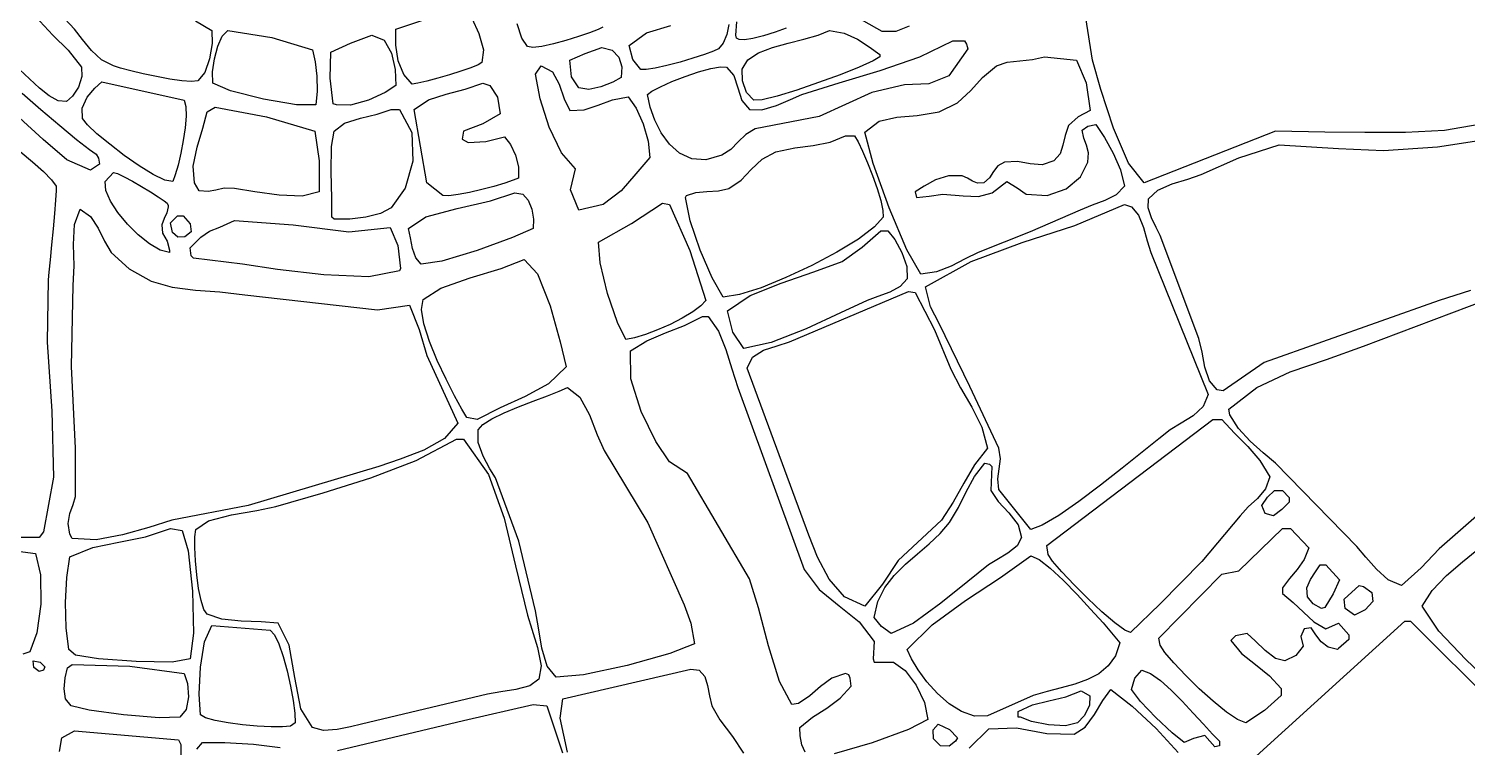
# Model space of a CAD drawing. Extents: x 0 to 12.1, y 0 to 10.7.
# Drawn here: x 4.41 to 7.763, y 2.142 to 3.817 of the extents above; entities that cross this region are included whole.
import ezdxf

# ---------------------------------------------------------------- set-up
doc = ezdxf.new("R2010")
doc.units = 0
doc.layers.get('0').update_dxf_attribs({"linetype": 'CONTINUOUS'})

msp = doc.modelspace()

# ---------------------------------------------------------------- linework, layer by layer
at = {"color": 0}
for p, q in [((6.39931, 3.81006), (6.16461, 3.94342)), ((4.51665, 3.81526), (4.42708, 3.91222)), ((4.38553, 3.88971), (4.46599, 3.80171)), ((5.26594, 3.81526), (5.40728, 3.86317)), ((4.79893, 3.8349), (4.83681, 3.8125)), ((5.44265, 3.84125), (5.45925, 3.80583)), ((5.55951, 3.79476), (5.54844, 3.82818)), ((5.85047, 3.80675), (5.90647, 3.82417)), ((6.04215, 3.8265), (6.03776, 3.80333)), ((6.058, 3.80171), (6.06076, 3.83242)), ((6.88992, 3.74338), (6.87397, 3.84201)), ((4.46599, 3.80171), (4.5019, 3.76682)), ((4.53526, 3.79135), (4.51665, 3.81526)), ((4.55615, 3.76628), (4.53526, 3.79135)), ((4.83681, 3.8125), (4.83751, 3.78261)), ((4.85081, 3.77636), (4.86079, 3.79932)), ((4.86079, 3.79932), (4.87397, 3.8125)), ((4.87397, 3.8125), (4.97635, 3.79596)), ((4.97635, 3.79596), (5.07118, 3.76736)), ((5.16004, 3.78304), (5.21007, 3.80171)), ((5.21007, 3.80171), (5.23844, 3.78971)), ((5.23844, 3.78971), (5.25564, 3.75971)), ((5.26563, 3.77826), (5.26594, 3.81526)), ((5.45925, 3.80583), (5.46994, 3.76768)), ((5.5726, 3.77533), (5.55951, 3.79476)), ((5.66222, 3.78928), (5.63297, 3.78125)), ((5.69125, 3.79839), (5.66222, 3.78928)), ((5.71718, 3.8074), (5.69125, 3.79839)), ((5.73725, 3.81515), (5.71718, 3.8074)), ((5.74858, 3.82047), (5.73725, 3.81515)), ((5.81006, 3.77778), (5.85047, 3.80675)), ((6.03776, 3.80333), (6.02875, 3.78276)), ((6.06028, 3.79465), (6.058, 3.80171)), ((6.06597, 3.79129), (6.06028, 3.79465)), ((6.0784, 3.79064), (6.06597, 3.79129)), ((6.09825, 3.79394), (6.0784, 3.79064)), ((6.12289, 3.80024), (6.09825, 3.79394)), ((6.14968, 3.80854), (6.12289, 3.80024)), ((6.176, 3.81787), (6.14968, 3.80854)), ((6.18056, 3.78321), (6.21718, 3.79232)), ((6.21718, 3.79232), (6.25049, 3.80165)), ((6.25049, 3.80165), (6.27675, 3.8125)), ((6.27675, 3.8125), (6.31104, 3.80647)), ((6.31104, 3.80647), (6.34164, 3.79226)), ((6.34164, 3.79226), (6.36914, 3.77425)), ((6.43115, 3.81), (6.39931, 3.81006)), ((6.46272, 3.8226), (6.43115, 3.81)), ((4.5019, 3.76682), (4.53267, 3.72706)), ((4.57997, 3.74436), (4.55615, 3.76628)), ((4.83751, 3.78261), (4.83171, 3.74669)), ((4.84299, 3.74675), (4.85081, 3.77636)), ((5.07118, 3.76736), (5.07758, 3.73958)), ((5.11279, 3.70139), (5.11388, 3.76178)), ((5.11388, 3.76178), (5.16004, 3.78304)), ((5.25564, 3.75971), (5.264, 3.72151)), ((5.27154, 3.74164), (5.26563, 3.77826)), ((5.46994, 3.76768), (5.46599, 3.73785)), ((5.58535, 3.77311), (5.5726, 3.77533)), ((5.60644, 3.7755), (5.58535, 3.77311)), ((5.63297, 3.78125), (5.60644, 3.7755)), ((5.67117, 3.74338), (5.70708, 3.75868)), ((5.70708, 3.75868), (5.74582, 3.77257)), ((5.74582, 3.77257), (5.77007, 3.76671)), ((5.77007, 3.76671), (5.78564, 3.75054)), ((5.81831, 3.74496), (5.81006, 3.77778)), ((5.98551, 3.75657), (5.95844, 3.74772)), ((6.0064, 3.76426), (5.98551, 3.75657)), ((6.01807, 3.76981), (6.0064, 3.76426)), ((6.02875, 3.78276), (6.01807, 3.76981)), ((6.08664, 3.74408), (6.1116, 3.76036)), ((6.1116, 3.76036), (6.1441, 3.773)), ((6.1441, 3.773), (6.18056, 3.78321)), ((6.36914, 3.77425), (6.3941, 3.75657)), ((6.3941, 3.75657), (6.3941, 3.75136)), ((6.48742, 3.75114), (6.56456, 3.78851)), ((6.59928, 3.76981), (6.55458, 3.70671)), ((6.56456, 3.78851), (6.59131, 3.78851)), ((6.59131, 3.78851), (6.59631, 3.78087)), ((6.59631, 3.78087), (6.59928, 3.76981)), ((4.53267, 3.72706), (4.53418, 3.70508)), ((4.60732, 3.72987), (4.57997, 3.74436)), ((4.62392, 3.72504), (4.60732, 3.72987)), ((4.648, 3.71875), (4.62392, 3.72504)), ((4.83171, 3.74669), (4.82042, 3.71442)), ((4.83865, 3.71614), (4.84299, 3.74675)), ((5.07758, 3.73958), (5.08176, 3.70617)), ((5.28407, 3.70985), (5.27154, 3.74164)), ((5.44075, 3.72547), (5.41749, 3.7175)), ((5.45779, 3.73247), (5.44075, 3.72547)), ((5.46599, 3.73785), (5.45779, 3.73247)), ((5.59131, 3.7111), (5.60449, 3.72987)), ((5.60449, 3.72987), (5.63129, 3.71658)), ((5.6754, 3.70486), (5.67117, 3.74338)), ((5.78564, 3.75054), (5.79264, 3.72808)), ((5.79264, 3.72808), (5.79135, 3.70313)), ((5.83681, 3.72185), (5.81831, 3.74496)), ((5.8705, 3.72461), (5.84912, 3.72131)), ((5.89789, 3.73074), (5.8705, 3.72461)), ((5.92822, 3.73882), (5.89789, 3.73074)), ((5.95844, 3.74772), (5.92822, 3.73882)), ((5.97136, 3.71604), (6.00006, 3.72407)), ((6.00006, 3.72407), (6.02289, 3.72819)), ((6.02289, 3.72819), (6.03678, 3.72706)), ((6.03678, 3.72706), (6.05344, 3.70763)), ((6.07286, 3.72276), (6.08664, 3.74408)), ((6.07394, 3.69515), (6.07286, 3.72276)), ((6.34581, 3.72711), (6.30154, 3.70947)), ((6.37853, 3.74175), (6.34581, 3.72711)), ((6.3941, 3.75136), (6.37853, 3.74175)), ((6.39518, 3.71929), (6.48742, 3.75114)), ((6.63325, 3.70301), (6.66596, 3.72987)), ((6.66596, 3.72987), (6.69092, 3.73876)), ((6.69092, 3.73876), (6.72006, 3.74224)), ((6.72006, 3.74224), (6.75017, 3.7449)), ((6.75017, 3.7449), (6.7781, 3.75136)), ((6.7781, 3.75136), (6.85275, 3.74338)), ((6.85275, 3.74338), (6.87543, 3.69032)), ((6.90935, 3.67481), (6.88992, 3.74338)), ((4.41189, 3.70008), (4.38872, 3.72179)), ((4.43517, 3.6785), (4.41189, 3.70008)), ((4.53418, 3.70508), (4.52567, 3.68078)), ((4.56392, 3.67854), (4.58057, 3.69271)), ((4.58057, 3.69271), (4.77257, 3.65001)), ((4.67692, 3.71181), (4.648, 3.71875)), ((4.70811, 3.70503), (4.67692, 3.71181)), ((4.73899, 3.69917), (4.70811, 3.70503)), ((4.76708, 3.69504), (4.73899, 3.69917)), ((4.78976, 3.69347), (4.76708, 3.69504)), ((4.80453, 3.69515), (4.78976, 3.69347)), ((4.82042, 3.71442), (4.80453, 3.69515)), ((4.83925, 3.68994), (4.83865, 3.71614)), ((4.88053, 3.67204), (4.83925, 3.68994)), ((5.08176, 3.70617), (5.08257, 3.67128)), ((5.11947, 3.64199), (5.11279, 3.70139)), ((5.264, 3.72151), (5.26594, 3.68474)), ((5.3035, 3.68712), (5.28407, 3.70985)), ((5.31694, 3.68967), (5.3035, 3.68712)), ((5.33778, 3.69467), (5.31694, 3.68967)), ((5.36333, 3.70144), (5.33778, 3.69467)), ((5.39079, 3.70925), (5.36333, 3.70144)), ((5.41749, 3.7175), (5.39079, 3.70925)), ((5.42708, 3.67567), (5.46875, 3.68994)), ((5.46875, 3.68994), (5.48469, 3.68474)), ((5.60211, 3.653), (5.59131, 3.7111)), ((5.63129, 3.71658), (5.64686, 3.68739)), ((5.69271, 3.67914), (5.6754, 3.70486)), ((5.77149, 3.69239), (5.74387, 3.68121)), ((5.79135, 3.70313), (5.77149, 3.69239)), ((5.84912, 3.72131), (5.83681, 3.72185)), ((5.88238, 3.68158), (5.90935, 3.69347)), ((5.90935, 3.69347), (5.94006, 3.7054)), ((5.94006, 3.7054), (5.97136, 3.71604)), ((6.05344, 3.70763), (6.06267, 3.67865)), ((6.08285, 3.66824), (6.07394, 3.69515)), ((6.25119, 3.69103), (6.20042, 3.67372)), ((6.21251, 3.66319), (6.29958, 3.69069)), ((6.30154, 3.70947), (6.25119, 3.69103)), ((6.29958, 3.69069), (6.39518, 3.71929)), ((6.55458, 3.70671), (6.50851, 3.68853)), ((6.60601, 3.67247), (6.63325, 3.70301)), ((6.87543, 3.69032), (6.88471, 3.62603)), ((4.39486, 3.66629), (4.43836, 3.62842)), ((4.45779, 3.66026), (4.43517, 3.6785)), ((4.47894, 3.64876), (4.45779, 3.66026)), ((4.51199, 3.65967), (4.49794, 3.64719)), ((4.52567, 3.68078), (4.51199, 3.65967)), ((4.53467, 3.63194), (4.54639, 3.65701)), ((4.54639, 3.65701), (4.56392, 3.67854)), ((4.95692, 3.65246), (4.88053, 3.67204)), ((5.08257, 3.67128), (5.07915, 3.63921)), ((5.24126, 3.66808), (5.20204, 3.65044)), ((5.26594, 3.68474), (5.24126, 3.66808)), ((5.34218, 3.65067), (5.38325, 3.6645)), ((5.38325, 3.6645), (5.42708, 3.67567)), ((5.48469, 3.68474), (5.5025, 3.6569)), ((5.5025, 3.6569), (5.50868, 3.61806)), ((5.64686, 3.68739), (5.65788, 3.65354)), ((5.71533, 3.67497), (5.69271, 3.67914)), ((5.74387, 3.68121), (5.71533, 3.67497)), ((5.77121, 3.65099), (5.80729, 3.65799)), ((5.80729, 3.65799), (5.82601, 3.63194)), ((5.85275, 3.66319), (5.86247, 3.67106)), ((5.85889, 3.63411), (5.85275, 3.66319)), ((5.86247, 3.67106), (5.88238, 3.68158)), ((6.06267, 3.67865), (6.07221, 3.64931)), ((6.10069, 3.65001), (6.08285, 3.66824)), ((6.15468, 3.65978), (6.11957, 3.65115)), ((6.20042, 3.67372), (6.15468, 3.65978)), ((6.18571, 3.65175), (6.21251, 3.66319)), ((6.37532, 3.6684), (6.25276, 3.61247)), ((6.45188, 3.68565), (6.37532, 3.6684)), ((6.50851, 3.68853), (6.45188, 3.68565)), ((6.57542, 3.64404), (6.60601, 3.67247)), ((6.93869, 3.58507), (6.90935, 3.67481)), ((4.43836, 3.62842), (4.48232, 3.5911)), ((4.49794, 3.64719), (4.47894, 3.64876)), ((4.53543, 3.60726), (4.53467, 3.63194)), ((4.77257, 3.65001), (4.77647, 3.63536)), ((4.77647, 3.63536), (4.77696, 3.61317)), ((4.81608, 3.58529), (4.82607, 3.62326)), ((4.82607, 3.62326), (4.84478, 3.634)), ((4.84478, 3.634), (4.96414, 3.611)), ((5.0344, 3.63894), (4.95692, 3.65246)), ((5.07915, 3.63921), (5.0344, 3.63894)), ((5.12744, 3.63921), (5.11947, 3.64199)), ((5.16015, 3.63857), (5.12744, 3.63921)), ((5.20204, 3.65044), (5.16015, 3.63857)), ((5.22265, 3.61724), (5.25521, 3.62847)), ((5.25521, 3.62847), (5.27399, 3.62847)), ((5.27399, 3.62847), (5.30294, 3.57454)), ((5.30871, 3.62847), (5.34218, 3.65067)), ((5.33783, 3.45796), (5.30871, 3.62847)), ((5.62343, 3.58692), (5.60211, 3.653)), ((5.65788, 3.65354), (5.67117, 3.62603)), ((5.67117, 3.62603), (5.70508, 3.62788)), ((5.70508, 3.62788), (5.73779, 3.63857)), ((5.73779, 3.63857), (5.77121, 3.65099)), ((5.82601, 3.63194), (5.84239, 3.59543)), ((5.86942, 3.60351), (5.85889, 3.63411)), ((6.07221, 3.64931), (6.08996, 3.62847)), ((6.08996, 3.62847), (6.11925, 3.62739)), ((6.11957, 3.65115), (6.10069, 3.65001)), ((6.11925, 3.62739), (6.15289, 3.63747)), ((6.15289, 3.63747), (6.18571, 3.65175)), ((6.48107, 3.61421), (6.53267, 3.62326)), ((6.53267, 3.62326), (6.57542, 3.64404)), ((6.88471, 3.62603), (6.85678, 3.61128)), ((4.44342, 3.55817), (4.38829, 3.60906)), ((4.48232, 3.5911), (4.52175, 3.55849)), ((4.54682, 3.59293), (4.53543, 3.60726)), ((4.56907, 3.5721), (4.54682, 3.59293)), ((4.77696, 3.61317), (4.77468, 3.58599)), ((4.96414, 3.611), (5.07671, 3.57775)), ((5.12185, 3.57775), (5.14621, 3.59694)), ((5.14621, 3.59694), (5.18306, 3.6084)), ((5.18306, 3.6084), (5.22265, 3.61724)), ((5.46886, 3.59489), (5.42329, 3.57775)), ((5.50868, 3.61806), (5.46886, 3.59489)), ((5.84239, 3.59543), (5.85385, 3.5549)), ((5.88428, 3.57378), (5.86942, 3.60351)), ((6.25276, 3.61247), (6.10346, 3.58333)), ((6.35938, 3.57536), (6.39264, 3.60107)), ((6.39264, 3.60107), (6.43381, 3.6104)), ((6.43381, 3.6104), (6.48107, 3.61421)), ((6.83404, 3.59131), (6.82574, 3.56771)), ((6.85678, 3.61128), (6.83404, 3.59131)), ((6.866, 3.58057), (6.87869, 3.58985)), ((6.87869, 3.58985), (6.89789, 3.59375)), ((6.89789, 3.59375), (6.91803, 3.56358)), ((7.79135, 3.59375), (7.71018, 3.57964)), ((4.49914, 3.51107), (4.44342, 3.55817)), ((4.52175, 3.55849), (4.55176, 3.53494)), ((4.59874, 3.54747), (4.56907, 3.5721)), ((4.77035, 3.55626), (4.7646, 3.52636)), ((4.77468, 3.58599), (4.77035, 3.55626)), ((4.8024, 3.54096), (4.81608, 3.58529)), ((5.07671, 3.57775), (5.08686, 3.50868)), ((5.11556, 3.54221), (5.12185, 3.57775)), ((5.30294, 3.57454), (5.30533, 3.50825)), ((5.42329, 3.57775), (5.42046, 3.55935)), ((5.42046, 3.55935), (5.43403, 3.55138)), ((5.47542, 3.5536), (5.51942, 3.56456)), ((5.51942, 3.56456), (5.53321, 3.5466)), ((5.65201, 3.52761), (5.62343, 3.58692)), ((5.85385, 3.5549), (5.85796, 3.51665)), ((5.90354, 3.54736), (5.88428, 3.57378)), ((6.08138, 3.57036), (6.06375, 3.55306)), ((6.10346, 3.58333), (6.08138, 3.57036)), ((6.27806, 3.55225), (6.31392, 3.56733)), ((6.31392, 3.56733), (6.33539, 3.56733)), ((6.33539, 3.56733), (6.34347, 3.55317)), ((6.37879, 3.50261), (6.35938, 3.57536)), ((6.82574, 3.56771), (6.82101, 3.54519)), ((6.86996, 3.56168), (6.866, 3.58057)), ((6.87608, 3.54497), (6.86996, 3.56168)), ((6.91803, 3.56358), (6.93836, 3.52692)), ((6.97368, 3.50315), (6.93869, 3.58507)), ((7.31668, 3.57775), (7.0101, 3.45796)), ((7.43126, 3.57536), (7.31668, 3.57775)), ((7.52485, 3.57519), (7.43126, 3.57536)), ((7.61957, 3.57497), (7.52485, 3.57519)), ((7.71018, 3.57964), (7.61957, 3.57497)), ((7.69379, 3.54129), (7.81044, 3.55946)), ((4.3904, 3.53049), (4.41911, 3.50657)), ((4.55176, 3.53494), (4.56739, 3.52462)), ((4.56739, 3.52462), (4.57303, 3.51514)), ((4.63271, 3.52165), (4.59874, 3.54747)), ((4.66758, 3.49739), (4.63271, 3.52165)), ((4.7646, 3.52636), (4.75808, 3.49881)), ((4.79318, 3.49647), (4.8024, 3.54096)), ((5.11501, 3.48329), (5.11556, 3.54221)), ((5.43403, 3.55138), (5.47542, 3.5536)), ((5.53321, 3.5466), (5.54471, 3.52192)), ((5.54471, 3.52192), (5.55154, 3.49457)), ((5.68474, 3.4899), (5.65201, 3.52761)), ((5.92731, 3.52653), (5.90354, 3.54736)), ((5.95562, 3.51378), (5.92731, 3.52653)), ((6.02604, 3.52186), (5.9885, 3.51144)), ((6.04656, 3.53558), (6.02604, 3.52186)), ((6.06375, 3.55306), (6.04656, 3.53558)), ((6.11942, 3.51307), (6.15136, 3.52983)), ((6.15136, 3.52983), (6.19569, 3.53901)), ((6.19569, 3.53901), (6.23828, 3.5446)), ((6.23828, 3.5446), (6.27806, 3.55225)), ((6.34347, 3.55317), (6.35389, 3.53125)), ((6.35389, 3.53125), (6.36556, 3.50412)), ((6.81413, 3.52513), (6.79932, 3.50868)), ((6.82101, 3.54519), (6.81413, 3.52513)), ((6.88043, 3.52746), (6.87608, 3.54497)), ((6.87918, 3.50592), (6.88043, 3.52746)), ((6.93836, 3.52692), (6.95514, 3.48774)), ((7.23096, 3.51563), (7.32465, 3.54585)), ((7.32465, 3.54585), (7.46322, 3.53782)), ((7.46322, 3.53782), (7.56853, 3.53276)), ((7.56853, 3.53276), (7.69379, 3.54129)), ((4.41911, 3.50657), (4.44428, 3.48372)), ((4.55382, 3.48714), (4.49914, 3.51107)), ((4.57536, 3.50071), (4.55382, 3.48714)), ((4.57303, 3.51514), (4.57536, 3.50071)), ((4.70031, 3.47732), (4.66758, 3.49739)), ((4.75808, 3.49881), (4.75163, 3.47601)), ((4.79656, 3.45796), (4.79318, 3.49647)), ((5.08686, 3.50868), (5.08713, 3.43647)), ((5.30533, 3.50825), (5.28728, 3.44482)), ((5.55154, 3.49457), (5.55138, 3.46838)), ((5.67264, 3.44097), (5.68474, 3.4899)), ((5.85796, 3.51665), (5.82542, 3.47863)), ((5.9885, 3.51144), (5.95562, 3.51378)), ((6.07053, 3.46343), (6.0944, 3.48861)), ((6.0944, 3.48861), (6.11942, 3.51307)), ((6.36556, 3.50412), (6.37728, 3.47428)), ((6.41558, 3.39919), (6.37879, 3.50261)), ((6.66928, 3.49729), (6.6589, 3.48383)), ((6.68474, 3.50592), (6.66928, 3.49729)), ((6.71528, 3.50743), (6.68474, 3.50592)), ((6.74436, 3.50222), (6.71528, 3.50743)), ((6.77229, 3.49957), (6.74436, 3.50222)), ((6.79932, 3.50868), (6.77229, 3.49957)), ((6.8616, 3.47179), (6.87918, 3.50592)), ((6.95514, 3.48774), (6.96457, 3.44997)), ((7.0101, 3.45796), (6.97368, 3.50315)), ((7.14339, 3.47672), (7.23096, 3.51563)), ((4.44428, 3.48372), (4.46343, 3.46419)), ((4.46343, 3.46419), (4.47396, 3.44997)), ((4.58854, 3.46039), (4.60732, 3.48193)), ((4.59011, 3.43989), (4.58854, 3.46039)), ((4.60732, 3.48193), (4.61664, 3.47894)), ((4.61664, 3.47894), (4.63211, 3.47157)), ((4.63211, 3.47157), (4.65153, 3.46121)), ((4.65153, 3.46121), (4.67275, 3.44911)), ((4.72743, 3.46408), (4.70031, 3.47732)), ((4.74582, 3.46039), (4.72743, 3.46408)), ((4.75163, 3.47601), (4.74582, 3.46039)), ((4.80729, 3.43924), (4.79656, 3.45796)), ((5.1166, 3.42165), (5.11501, 3.48329)), ((5.37532, 3.42844), (5.33783, 3.45796)), ((5.51964, 3.45676), (5.49436, 3.44922)), ((5.53944, 3.46343), (5.51964, 3.45676)), ((5.55138, 3.46838), (5.53944, 3.46343)), ((5.82542, 3.47863), (5.79113, 3.43864)), ((6.04199, 3.44444), (6.07053, 3.46343)), ((6.37728, 3.47428), (6.38792, 3.44417)), ((6.52387, 3.46436), (6.49724, 3.45014)), ((6.55431, 3.47396), (6.52387, 3.46436)), ((6.5861, 3.47396), (6.55431, 3.47396)), ((6.59879, 3.46875), (6.5861, 3.47396)), ((6.60986, 3.46169), (6.59879, 3.46875)), ((6.62169, 3.45676), (6.60986, 3.46169)), ((6.63683, 3.45796), (6.62169, 3.45676)), ((6.64947, 3.4694), (6.63683, 3.45796)), ((6.6589, 3.48383), (6.64947, 3.4694)), ((6.65554, 3.43397), (6.68994, 3.46039)), ((6.68994, 3.46039), (6.71386, 3.44618)), ((6.82813, 3.44385), (6.8616, 3.47179)), ((7.04249, 3.4406), (7.07547, 3.45503)), ((7.07547, 3.45503), (7.11171, 3.46625)), ((7.11171, 3.46625), (7.14339, 3.47672)), ((4.47396, 3.44006), (4.47254, 3.41753)), ((4.47396, 3.44997), (4.47396, 3.44006)), ((4.60058, 3.4151), (4.59011, 3.43989)), ((4.67275, 3.44911), (4.69358, 3.43664)), ((4.69358, 3.43664), (4.71197, 3.42512)), ((4.71197, 3.42512), (4.72569, 3.41581)), ((4.82801, 3.43739), (4.80729, 3.43924)), ((4.84614, 3.44081), (4.82801, 3.43739)), ((4.86544, 3.44482), (4.84614, 3.44081)), ((4.88992, 3.44444), (4.86544, 3.44482)), ((4.93718, 3.43658), (4.88992, 3.44444)), ((4.99349, 3.4285), (4.93718, 3.43658)), ((5.04731, 3.42638), (4.99349, 3.4285)), ((5.08713, 3.43647), (5.04731, 3.42638)), ((5.11664, 3.37776), (5.1166, 3.42165)), ((5.28728, 3.44482), (5.25521, 3.39931)), ((5.38971, 3.42757), (5.37532, 3.42844)), ((5.41129, 3.43001), (5.38971, 3.42757)), ((5.43767, 3.435), (5.41129, 3.43001)), ((5.46619, 3.44168), (5.43767, 3.435)), ((5.49436, 3.44922), (5.46619, 3.44168)), ((5.48671, 3.41536), (5.5434, 3.43403)), ((5.5434, 3.43403), (5.56218, 3.43126)), ((5.56218, 3.43126), (5.57417, 3.41753)), ((5.69271, 3.39372), (5.67264, 3.44097)), ((5.79113, 3.43864), (5.74897, 3.40696)), ((5.94065, 3.42324), (5.94342, 3.42844)), ((5.95193, 3.36865), (5.94065, 3.42324)), ((5.94342, 3.42844), (5.96485, 3.43485)), ((5.96485, 3.43485), (5.991, 3.43701)), ((5.991, 3.43701), (6.01801, 3.43892)), ((6.01801, 3.43892), (6.04199, 3.44444)), ((6.38792, 3.44417), (6.39632, 3.41644)), ((6.49724, 3.45014), (6.47672, 3.43647)), ((6.47672, 3.43647), (6.47917, 3.42324)), ((6.47917, 3.42324), (6.50874, 3.42643)), ((6.50874, 3.42643), (6.54064, 3.43126)), ((6.54064, 3.43126), (6.58871, 3.42714)), ((6.58871, 3.42714), (6.6244, 3.42546)), ((6.6244, 3.42546), (6.65554, 3.43397)), ((6.71386, 3.44618), (6.7354, 3.43126)), ((6.7354, 3.43126), (6.78418, 3.42828)), ((6.78418, 3.42828), (6.82813, 3.44385)), ((6.94515, 3.4299), (6.91835, 3.41618)), ((6.96457, 3.44997), (6.94515, 3.4299)), ((7.01969, 3.39936), (7.02051, 3.42046)), ((7.02051, 3.42046), (7.04249, 3.4406)), ((4.47254, 3.41753), (4.47006, 3.38633)), ((4.51693, 3.36035), (4.52983, 3.39654)), ((4.52983, 3.39654), (4.55393, 3.37944)), ((4.618, 3.38813), (4.60058, 3.4151)), ((4.64031, 3.36111), (4.618, 3.38813)), ((4.73215, 3.38775), (4.72564, 3.37451)), ((4.72569, 3.41581), (4.73264, 3.41004)), ((4.7354, 3.40175), (4.73215, 3.38775)), ((4.73264, 3.41004), (4.7354, 3.40451)), ((4.7354, 3.40451), (4.7354, 3.40175)), ((5.25521, 3.39931), (5.22993, 3.38574)), ((5.33589, 3.37815), (5.40858, 3.39811)), ((5.40858, 3.39811), (5.48671, 3.41536)), ((5.57417, 3.41753), (5.58279, 3.39654)), ((5.58279, 3.39654), (5.58708, 3.37294)), ((5.74897, 3.40696), (5.69271, 3.39372)), ((5.81526, 3.36296), (5.88715, 3.41004)), ((5.88715, 3.41004), (5.90349, 3.40728)), ((5.90349, 3.40728), (5.95144, 3.29953)), ((6.39632, 3.41644), (6.40142, 3.39344)), ((6.40142, 3.39344), (6.40207, 3.37776)), ((6.45687, 3.30117), (6.41558, 3.39919)), ((6.86079, 3.39372), (6.74442, 3.34315)), ((6.84874, 3.35835), (6.96457, 3.40728)), ((6.88872, 3.40533), (6.86079, 3.39372)), ((6.91835, 3.41618), (6.88872, 3.40533)), ((6.96457, 3.40728), (6.98058, 3.40175)), ((6.98058, 3.40175), (6.99707, 3.38189)), ((7.02735, 3.37614), (7.01969, 3.39936)), ((4.47006, 3.38633), (4.46685, 3.35015)), ((4.51471, 3.31413), (4.51693, 3.36035)), ((4.55393, 3.37944), (4.57167, 3.35206)), ((4.66547, 3.33615), (4.64031, 3.36111)), ((4.72564, 3.37451), (4.7206, 3.35965)), ((4.7206, 3.35965), (4.7219, 3.3406)), ((4.74061, 3.36458), (4.75662, 3.38053)), ((4.74485, 3.34179), (4.74061, 3.36458)), ((4.75662, 3.38053), (4.77013, 3.38053)), ((4.77013, 3.38053), (4.78614, 3.36182)), ((4.78614, 3.36182), (4.78851, 3.34338)), ((4.83171, 3.34457), (4.85563, 3.35465)), ((4.85563, 3.35465), (4.88992, 3.36979)), ((4.88992, 3.36979), (5.02615, 3.35943)), ((5.02615, 3.35943), (5.15657, 3.34338)), ((5.12185, 3.37256), (5.11664, 3.37776)), ((5.15836, 3.37321), (5.12185, 3.37256)), ((5.15657, 3.34338), (5.25276, 3.35379)), ((5.19601, 3.37733), (5.15836, 3.37321)), ((5.22993, 3.38574), (5.19601, 3.37733)), ((5.25276, 3.35379), (5.27056, 3.31131)), ((5.29546, 3.3514), (5.33589, 3.37815)), ((5.58708, 3.37294), (5.5861, 3.3514)), ((5.73785, 3.31907), (5.81526, 3.36296)), ((5.97526, 3.30094), (5.95193, 3.36865)), ((6.382, 3.35471), (6.34424, 3.32656)), ((6.40207, 3.37776), (6.382, 3.35471)), ((6.72607, 3.31819), (6.84874, 3.35835)), ((6.99707, 3.38189), (7.0084, 3.35351)), ((7.0084, 3.35351), (7.01719, 3.3226)), ((7.03825, 3.35374), (7.02735, 3.37614)), ((7.04719, 3.33507), (7.03825, 3.35374)), ((4.46685, 3.35015), (4.46343, 3.31278)), ((4.57167, 3.35206), (4.58653, 3.32156)), ((4.58653, 3.32156), (4.60211, 3.29514)), ((4.69146, 3.31543), (4.66547, 3.33615)), ((4.7219, 3.3406), (4.73307, 3.32178)), ((4.73307, 3.32178), (4.73785, 3.30067)), ((4.7576, 3.33078), (4.74485, 3.34179)), ((4.77382, 3.33143), (4.7576, 3.33078)), ((4.78851, 3.34338), (4.77382, 3.33143)), ((4.78614, 3.30587), (4.81087, 3.33111)), ((4.81087, 3.33111), (4.83171, 3.34457)), ((5.29997, 3.32932), (5.29546, 3.3514)), ((5.30485, 3.3049), (5.29997, 3.32932)), ((5.53792, 3.33029), (5.45529, 3.30012)), ((5.5861, 3.3514), (5.53792, 3.33029)), ((6.34424, 3.32656), (6.29383, 3.29579)), ((6.3526, 3.30789), (6.39654, 3.34581)), ((6.39654, 3.34581), (6.41249, 3.34581)), ((6.41249, 3.34581), (6.42888, 3.32519)), ((6.42888, 3.32519), (6.44547, 3.29531)), ((6.74442, 3.34315), (6.62326, 3.29514)), ((7.01719, 3.3226), (7.02604, 3.29514)), ((7.13786, 3.09511), (7.04719, 3.33507)), ((4.46343, 3.31278), (4.46007, 3.278)), ((4.51606, 3.26454), (4.51471, 3.31413)), ((4.60211, 3.29514), (4.64447, 3.25717)), ((4.71625, 3.30106), (4.69146, 3.31543)), ((4.73785, 3.29514), (4.71625, 3.30106)), ((4.73785, 3.30067), (4.73785, 3.29514)), ((4.78851, 3.28717), (4.78614, 3.30587)), ((4.79411, 3.28196), (4.78851, 3.28717)), ((5.27056, 3.31131), (5.27675, 3.25797)), ((5.31228, 3.28299), (5.30485, 3.3049)), ((5.45529, 3.30012), (5.37267, 3.2749)), ((5.74208, 3.27121), (5.73785, 3.31907)), ((5.95144, 3.29953), (5.98856, 3.18332)), ((6.00336, 3.23639), (5.97526, 3.30094)), ((6.29383, 3.29579), (6.23583, 3.26497)), ((6.30588, 3.27393), (6.3526, 3.30789)), ((6.44547, 3.29531), (6.45692, 3.26275)), ((6.4899, 3.24442), (6.45687, 3.30117)), ((6.62326, 3.29514), (6.59289, 3.28028)), ((6.60667, 3.27458), (6.72607, 3.31819)), ((7.02604, 3.29514), (7.1594, 2.96457)), ((4.46007, 3.278), (4.45719, 3.24957)), ((4.51389, 3.21804), (4.51606, 3.26454)), ((4.64447, 3.25717), (4.69547, 3.22846)), ((4.90869, 3.26839), (4.79411, 3.28196)), ((4.98969, 3.25575), (4.90869, 3.26839)), ((5.09787, 3.24283), (4.98969, 3.25575)), ((5.27675, 3.25797), (5.27399, 3.25244)), ((5.32465, 3.26839), (5.31228, 3.28299)), ((5.37267, 3.2749), (5.32465, 3.26839)), ((5.43881, 3.23606), (5.51112, 3.25786)), ((5.51112, 3.25786), (5.56456, 3.27914)), ((5.56456, 3.27914), (5.59631, 3.24588)), ((5.75956, 3.20008), (5.74208, 3.27121)), ((6.23583, 3.26497), (6.17529, 3.2366)), ((6.24018, 3.24983), (6.30588, 3.27393)), ((6.45692, 3.26275), (6.45801, 3.234)), ((6.50071, 3.21528), (6.60667, 3.27458)), ((6.56071, 3.26378), (6.52647, 3.25032)), ((6.59289, 3.28028), (6.56071, 3.26378)), ((4.45518, 3.23122), (4.45285, 3.08615)), ((4.45719, 3.24957), (4.45518, 3.23122)), ((4.69547, 3.22846), (4.74457, 3.21419)), ((5.20275, 3.23872), (5.09787, 3.24283)), ((5.27399, 3.25244), (5.20275, 3.23872)), ((5.37067, 3.2124), (5.43881, 3.23606)), ((5.59631, 3.24588), (5.62528, 3.17085)), ((6.02881, 3.19129), (6.00336, 3.23639)), ((6.09185, 3.19472), (6.16385, 3.22412)), ((6.17529, 3.2366), (6.11724, 3.21322)), ((6.16385, 3.22412), (6.24018, 3.24983)), ((6.45801, 3.234), (6.44183, 3.21614)), ((6.52647, 3.25032), (6.4899, 3.24442)), ((4.50971, 3.02989), (4.51389, 3.21804)), ((4.74457, 3.21419), (4.79861, 3.20747)), ((4.79861, 3.20747), (4.85568, 3.20329)), ((4.85568, 3.20329), (4.9139, 3.1965)), ((4.9139, 3.1965), (5.22325, 3.16178)), ((5.32542, 3.1626), (5.32986, 3.18576)), ((5.32986, 3.18576), (5.37067, 3.2124)), ((5.78228, 3.13189), (5.75956, 3.20008)), ((6.06674, 3.19726), (6.02881, 3.19129)), ((6.03922, 3.15935), (6.09185, 3.19472)), ((6.11724, 3.21322), (6.06674, 3.19726)), ((6.18332, 3.08712), (6.46078, 3.20449)), ((6.38949, 3.19249), (6.36458, 3.18332)), ((6.41715, 3.20285), (6.38949, 3.19249)), ((6.44183, 3.21614), (6.41715, 3.20285)), ((6.46078, 3.20449), (6.47672, 3.20171)), ((6.47672, 3.20171), (6.52154, 3.11535)), ((6.51243, 3.16835), (6.50071, 3.21528)), ((7.52186, 3.07671), (7.81006, 3.18576)), ((7.77072, 3.20632), (7.69792, 3.18332)), ((5.22325, 3.16178), (5.2979, 3.17258)), ((5.2979, 3.17258), (5.31993, 3.1161)), ((5.33117, 3.12864), (5.32542, 3.1626)), ((5.62528, 3.17085), (5.64849, 3.08729)), ((5.9579, 3.15679), (5.93326, 3.14214)), ((5.977, 3.17085), (5.9579, 3.15679)), ((5.98856, 3.18332), (5.977, 3.17085)), ((6.05143, 3.10926), (6.03922, 3.15935)), ((6.30219, 3.15479), (6.222, 3.11774)), ((6.36458, 3.18332), (6.30219, 3.15479)), ((6.53267, 3.12983), (6.51243, 3.16835)), ((7.69792, 3.18332), (7.28993, 3.03922)), ((5.34435, 3.08772), (5.33117, 3.12864)), ((5.80208, 3.09272), (5.78228, 3.13189)), ((5.90533, 3.12776), (5.87608, 3.11475)), ((5.89432, 3.10796), (5.93886, 3.12522)), ((5.93326, 3.14214), (5.90533, 3.12776)), ((5.93886, 3.12522), (5.98058, 3.14583)), ((5.98058, 3.14583), (5.99408, 3.14583)), ((5.99408, 3.14583), (6.01801, 3.11182)), ((6.60379, 2.98318), (6.53267, 3.12983)), ((4.45285, 3.08615), (4.46376, 2.92572)), ((5.31993, 3.1161), (5.33783, 3.05518)), ((5.36247, 3.04363), (5.34435, 3.08772)), ((5.64849, 3.08729), (5.66319, 3.02849)), ((5.82238, 3.09631), (5.80208, 3.09272)), ((5.8125, 3.06597), (5.85092, 3.08974)), ((5.84776, 3.10394), (5.82238, 3.09631)), ((5.87608, 3.11475), (5.84776, 3.10394)), ((5.85092, 3.08974), (5.89432, 3.10796)), ((6.01801, 3.11182), (6.03504, 3.06933)), ((6.07671, 3.07118), (6.05143, 3.10926)), ((6.14111, 3.08544), (6.07671, 3.07118)), ((6.222, 3.11774), (6.14111, 3.08544)), ((6.15462, 3.07785), (6.18332, 3.08712)), ((6.52154, 3.11535), (6.55935, 3.02328)), ((7.14512, 3.06287), (7.13786, 3.09511)), ((5.33783, 3.05518), (5.41004, 2.89789)), ((5.81369, 3.00092), (5.8125, 3.06597)), ((6.03504, 3.06933), (6.04893, 3.02382)), ((6.08475, 3.02604), (6.09711, 3.05154)), ((6.09711, 3.05154), (6.12315, 3.06739)), ((6.12315, 3.06739), (6.15462, 3.07785)), ((7.15201, 3.02783), (7.14512, 3.06287)), ((7.43511, 3.04628), (7.52186, 3.07671)), ((4.51942, 2.83925), (4.50971, 3.02989)), ((5.38281, 3.00011), (5.36247, 3.04363)), ((5.66319, 3.02849), (5.62181, 2.98936)), ((6.04893, 3.02382), (6.06321, 2.98053)), ((6.22885, 2.63644), (6.08475, 3.02604)), ((6.55935, 3.02328), (6.58197, 2.98019)), ((7.16249, 2.99647), (7.15201, 3.02783)), ((7.28993, 3.03922), (7.19412, 2.97254)), ((7.35047, 3.01687), (7.43511, 3.04628)), ((5.40278, 2.96099), (5.38281, 3.00011)), ((5.62181, 2.98936), (5.56728, 2.95931)), ((5.83762, 2.92512), (5.81369, 3.00092)), ((7.18056, 2.97532), (7.16249, 2.99647)), ((7.27285, 2.98068), (7.35047, 3.01687)), ((5.41982, 2.93007), (5.40278, 2.96099)), ((5.56728, 2.95931), (5.50874, 2.93321)), ((5.58626, 2.94883), (5.61897, 2.96121)), ((5.61897, 2.96121), (5.6466, 2.97194)), ((5.6466, 2.97194), (5.66596, 2.98053)), ((5.66596, 2.98053), (5.69476, 2.95817)), ((5.69476, 2.95817), (5.71707, 2.91683)), ((6.06321, 2.98053), (6.21804, 2.55658)), ((6.58197, 2.98019), (6.60856, 2.935)), ((6.67117, 2.83925), (6.60379, 2.98318)), ((7.1594, 2.96457), (7.14763, 2.93642)), ((7.19412, 2.97254), (7.18056, 2.97532)), ((7.20731, 2.92985), (7.27285, 2.98068)), ((4.46376, 2.92572), (4.46778, 2.77143)), ((5.43126, 2.91108), (5.41982, 2.93007)), ((5.50874, 2.93321), (5.45518, 2.90588)), ((5.48947, 2.9075), (5.51833, 2.92144)), ((5.51833, 2.92144), (5.55165, 2.93539)), ((5.55165, 2.93539), (5.58626, 2.94883)), ((5.87169, 2.85508), (5.83762, 2.92512)), ((6.60856, 2.935), (6.63189, 2.88797)), ((7.14763, 2.93642), (7.12418, 2.91488)), ((7.21007, 2.91667), (7.20731, 2.92985)), ((5.41004, 2.89789), (5.37956, 2.86214)), ((5.45518, 2.90588), (5.43126, 2.91108)), ((5.45801, 2.88194), (5.46832, 2.89415)), ((5.46832, 2.89415), (5.48947, 2.9075)), ((5.71707, 2.91683), (5.73514, 2.87071)), ((6.63189, 2.88797), (6.64481, 2.83925)), ((6.78331, 2.61247), (7.17014, 2.90588)), ((7.09631, 2.89762), (7.07118, 2.88194)), ((7.12418, 2.91488), (7.09631, 2.89762)), ((7.17014, 2.90588), (7.19129, 2.90588)), ((7.19129, 2.90588), (7.22097, 2.8744)), ((7.23019, 2.88525), (7.21007, 2.91667)), ((7.25743, 2.85542), (7.23019, 2.88525)), ((5.31282, 2.81082), (5.40728, 2.8604)), ((5.37956, 2.86214), (5.33089, 2.83464)), ((5.40728, 2.8604), (5.42329, 2.8604)), ((5.42329, 2.8604), (5.48182, 2.77767)), ((5.45768, 2.85286), (5.45801, 2.88194)), ((5.46924, 2.8209), (5.45768, 2.85286)), ((5.73514, 2.87071), (5.75142, 2.83404)), ((5.90349, 2.80729), (5.87169, 2.85508)), ((7.04411, 2.861), (7.00532, 2.82986)), ((7.07118, 2.88194), (7.04411, 2.861)), ((7.22097, 2.8744), (7.25163, 2.84332)), ((7.28765, 2.82813), (7.25743, 2.85542)), ((4.51942, 2.72706), (4.51942, 2.83925)), ((5.33089, 2.83464), (5.27582, 2.81342)), ((5.48514, 2.79144), (5.46924, 2.8209)), ((5.75142, 2.83404), (5.85308, 2.6651)), ((6.64481, 2.83925), (6.61458, 2.80024)), ((6.67551, 2.81451), (6.67117, 2.83925)), ((7.00532, 2.82986), (6.95871, 2.79249)), ((7.25163, 2.84332), (7.28011, 2.81022)), ((7.31668, 2.80453), (7.28765, 2.82813)), ((5.22601, 2.7965), (4.92188, 2.70589)), ((5.20747, 2.77029), (5.31282, 2.81082)), ((5.27582, 2.81342), (5.22601, 2.7965)), ((5.49794, 2.76981), (5.48514, 2.79144)), ((5.94586, 2.78054), (5.90349, 2.80729)), ((6.61458, 2.80024), (6.58951, 2.75749)), ((6.61464, 2.77333), (6.63921, 2.80453)), ((6.63921, 2.80453), (6.65001, 2.80171)), ((6.65001, 2.80171), (6.65522, 2.7965)), ((6.65522, 2.7965), (6.65278, 2.74061)), ((6.66878, 2.76764), (6.67247, 2.79101)), ((6.67247, 2.79101), (6.67551, 2.81451)), ((6.95871, 2.79249), (6.90826, 2.75282)), ((7.28011, 2.81022), (7.3035, 2.77257)), ((7.50592, 2.61008), (7.31668, 2.80453)), ((4.46778, 2.77143), (4.44476, 2.64442)), ((5.09674, 2.73557), (5.20747, 2.77029)), ((5.48182, 2.77767), (5.51844, 2.67654)), ((5.55274, 2.62267), (5.49794, 2.76981)), ((6.08996, 2.53504), (5.94586, 2.78054)), ((6.58951, 2.75749), (6.56538, 2.71365)), ((6.59554, 2.73785), (6.61464, 2.77333)), ((6.67117, 2.74337), (6.66878, 2.76764)), ((6.90826, 2.75282), (6.85781, 2.71479)), ((7.3035, 2.77257), (7.2934, 2.7449)), ((4.51346, 2.70828), (4.51942, 2.72706)), ((4.98611, 2.70313), (5.09674, 2.73557)), ((6.57758, 2.70111), (6.59554, 2.73785)), ((6.65278, 2.74061), (6.6696, 2.715)), ((6.74582, 2.65001), (6.67117, 2.74337)), ((7.27463, 2.72239), (7.25287, 2.70231)), ((7.2934, 2.7449), (7.27463, 2.72239)), ((7.28472, 2.70589), (7.29785, 2.72487)), ((7.29785, 2.72487), (7.31392, 2.74061)), ((7.31392, 2.74061), (7.33262, 2.74061)), ((7.33262, 2.74061), (7.34864, 2.72467)), ((7.34864, 2.72467), (7.34864, 2.71386)), ((4.50185, 2.66379), (4.50597, 2.68696)), ((4.50597, 2.68696), (4.51346, 2.70828)), ((4.92188, 2.70589), (4.74338, 2.67117)), ((4.8291, 2.66971), (4.88286, 2.6836)), ((4.88286, 2.6836), (4.94151, 2.69401)), ((4.94151, 2.69401), (4.98611, 2.70313)), ((6.56538, 2.71365), (6.53787, 2.67117)), ((6.55658, 2.66596), (6.57758, 2.70111)), ((6.6696, 2.715), (6.69456, 2.68847)), ((6.69456, 2.68847), (6.71658, 2.66064)), ((6.85781, 2.71479), (6.81131, 2.6824)), ((7.25287, 2.70231), (7.23406, 2.68192)), ((7.29269, 2.68713), (7.28472, 2.70589)), ((7.31147, 2.68192), (7.29269, 2.68713)), ((7.33143, 2.69672), (7.31147, 2.68192)), ((7.34864, 2.71386), (7.33143, 2.69672)), ((7.79742, 2.69162), (7.69792, 2.60449)), ((4.50592, 2.63921), (4.50185, 2.66379)), ((4.68967, 2.65483), (4.62896, 2.63732)), ((4.6824, 2.63265), (4.74061, 2.6524)), ((4.74338, 2.67117), (4.68967, 2.65483)), ((4.74061, 2.6524), (4.76736, 2.64719)), ((4.79731, 2.63308), (4.79932, 2.65001)), ((4.79932, 2.65001), (4.8291, 2.66971)), ((5.51844, 2.67654), (5.54482, 2.56478)), ((5.85308, 2.6651), (5.93782, 2.47396)), ((6.53787, 2.67117), (6.43679, 2.57775)), ((6.53494, 2.64063), (6.55658, 2.66596)), ((6.71658, 2.66064), (6.72467, 2.63124)), ((6.77263, 2.6595), (6.74582, 2.65001)), ((6.81131, 2.6824), (6.77263, 2.6595)), ((7.23406, 2.68192), (7.14453, 2.57508)), ((7.23122, 2.55382), (7.33262, 2.6524)), ((7.33262, 2.6524), (7.3514, 2.6524)), ((7.3514, 2.6524), (7.3941, 2.60726)), ((4.43403, 2.63124), (4.37158, 2.63086)), ((4.44476, 2.64442), (4.43403, 2.63124)), ((4.51144, 2.62847), (4.50592, 2.63921)), ((4.56743, 2.62608), (4.51144, 2.62847)), ((4.55957, 2.60781), (4.62022, 2.62061)), ((4.62896, 2.63732), (4.56743, 2.62608)), ((4.62022, 2.62061), (4.6824, 2.63265)), ((4.76736, 2.64719), (4.78147, 2.60032)), ((4.79715, 2.60775), (4.79731, 2.63308)), ((5.59131, 2.46039), (5.55274, 2.62267)), ((6.24892, 2.58524), (6.22885, 2.63644)), ((6.48156, 2.5931), (6.50928, 2.61664)), ((6.50928, 2.61664), (6.53494, 2.64063)), ((6.72467, 2.63124), (6.71419, 2.61208)), ((4.32189, 2.60726), (4.42606, 2.59375)), ((4.42606, 2.59375), (4.43782, 2.54411)), ((4.49849, 2.53776), (4.50592, 2.58578)), ((4.50592, 2.58578), (4.55957, 2.60781)), ((4.78147, 2.60032), (4.79172, 2.50629)), ((4.79867, 2.57715), (4.79715, 2.60775)), ((6.27593, 2.53386), (6.24892, 2.58524)), ((6.45372, 2.56885), (6.48156, 2.5931)), ((6.69211, 2.59451), (6.66694, 2.57937)), ((6.67518, 2.53825), (6.74582, 2.58854)), ((6.71419, 2.61208), (6.69211, 2.59451)), ((6.74582, 2.58854), (6.76519, 2.57964)), ((6.78614, 2.59131), (6.78331, 2.61247)), ((6.79682, 2.57579), (6.78614, 2.59131)), ((7.3941, 2.60726), (7.38303, 2.57954)), ((7.52729, 2.58556), (7.50592, 2.61008)), ((7.55181, 2.55697), (7.52729, 2.58556)), ((7.69792, 2.60449), (7.65576, 2.56017)), ((7.75196, 2.57406), (7.78614, 2.60172)), ((4.80171, 2.54432), (4.79867, 2.57715)), ((5.54482, 2.56478), (5.5726, 2.44997)), ((6.21804, 2.55658), (6.25282, 2.51025)), ((6.43679, 2.57775), (6.3999, 2.52274)), ((6.42779, 2.54292), (6.45372, 2.56885)), ((6.64725, 2.56733), (6.59896, 2.52897)), ((6.66694, 2.57937), (6.64725, 2.56733)), ((6.76519, 2.57964), (6.79129, 2.55946)), ((6.79129, 2.55946), (6.82161, 2.53136)), ((6.81825, 2.55117), (6.79682, 2.57579)), ((6.84685, 2.52094), (6.81825, 2.55117)), ((7.14453, 2.57508), (7.04719, 2.47672)), ((7.19129, 2.54585), (7.23122, 2.55382)), ((7.36714, 2.55675), (7.34933, 2.53586)), ((7.38303, 2.57954), (7.36714, 2.55675)), ((7.39779, 2.53321), (7.41, 2.55117)), ((7.41, 2.55117), (7.42046, 2.56733)), ((7.42046, 2.56733), (7.43403, 2.56733)), ((7.43403, 2.56733), (7.46599, 2.53261)), ((7.57943, 2.53217), (7.55181, 2.55697)), ((7.65576, 2.56017), (7.61008, 2.5191)), ((7.71522, 2.54243), (7.75196, 2.57406)), ((4.43782, 2.54411), (4.43793, 2.47564)), ((4.49571, 2.47944), (4.49849, 2.53776)), ((4.8061, 2.51238), (4.80171, 2.54432)), ((6.11128, 2.46718), (6.08996, 2.53504)), ((6.31201, 2.49251), (6.27593, 2.53386)), ((6.3999, 2.52274), (6.35938, 2.47119)), ((6.4056, 2.51426), (6.42779, 2.54292)), ((6.59896, 2.52897), (6.53629, 2.47792)), ((6.59364, 2.484), (6.67518, 2.53825)), ((6.82161, 2.53136), (6.85385, 2.49858)), ((6.87924, 2.48876), (6.84685, 2.52094)), ((7.04482, 2.39654), (7.19129, 2.54585)), ((7.34933, 2.53586), (7.33262, 2.51389)), ((7.3896, 2.51361), (7.39779, 2.53321)), ((7.46599, 2.53261), (7.45053, 2.49978)), ((7.47672, 2.48714), (7.51144, 2.5191)), ((7.51144, 2.5191), (7.52186, 2.51665)), ((7.52186, 2.51665), (7.54064, 2.5031)), ((7.61008, 2.5191), (7.57943, 2.53217)), ((7.68186, 2.50781), (7.71522, 2.54243)), ((4.79172, 2.50629), (4.79443, 2.4081)), ((4.81174, 2.48432), (4.8061, 2.51238)), ((4.81842, 2.46332), (4.81174, 2.48432)), ((6.25282, 2.51025), (6.29943, 2.47211)), ((6.35938, 2.47119), (6.31201, 2.49251)), ((6.38053, 2.44444), (6.38921, 2.48178)), ((6.38921, 2.48178), (6.4056, 2.51426)), ((6.51622, 2.4274), (6.59364, 2.484)), ((6.85385, 2.49858), (6.88553, 2.46436)), ((6.91194, 2.45806), (6.87924, 2.48876)), ((7.33262, 2.51389), (7.33262, 2.50071)), ((7.33262, 2.50071), (7.35796, 2.47993)), ((7.39133, 2.49268), (7.3896, 2.51361)), ((7.40419, 2.47624), (7.39133, 2.49268)), ((7.45053, 2.49978), (7.43126, 2.46838)), ((7.47917, 2.46599), (7.47672, 2.48714)), ((7.5434, 2.48193), (7.52576, 2.46246)), ((7.54064, 2.5031), (7.5434, 2.48193)), ((7.65799, 2.47119), (7.68186, 2.50781)), ((4.43793, 2.47564), (4.42871, 2.40896)), ((4.49744, 2.42031), (4.49571, 2.47944)), ((4.82607, 2.45242), (4.81842, 2.46332)), ((4.86019, 2.4406), (4.82607, 2.45242)), ((5.5726, 2.44997), (5.58317, 2.41775)), ((5.59808, 2.42063), (5.59131, 2.46039)), ((5.93782, 2.47396), (5.95335, 2.43181)), ((6.13465, 2.37885), (6.11128, 2.46718)), ((6.29943, 2.47211), (6.34597, 2.43425)), ((6.53629, 2.47792), (6.47233, 2.43153)), ((6.88553, 2.46436), (6.91439, 2.43197)), ((6.94168, 2.43235), (6.91194, 2.45806)), ((7.04719, 2.47672), (6.97814, 2.41004)), ((7.35796, 2.47993), (7.38151, 2.45682)), ((7.38151, 2.45682), (7.40597, 2.435)), ((7.42329, 2.46599), (7.40419, 2.47624)), ((7.43126, 2.46838), (7.42329, 2.46599)), ((7.50071, 2.44997), (7.47917, 2.46599)), ((7.52576, 2.46246), (7.50071, 2.44997)), ((7.69743, 2.41265), (7.65799, 2.47119)), ((4.50347, 2.36979), (4.49744, 2.42031)), ((4.82004, 2.38829), (4.83681, 2.42606)), ((4.83681, 2.42606), (4.97254, 2.41525)), ((4.905, 2.43636), (4.86019, 2.4406)), ((4.95161, 2.43489), (4.905, 2.43636)), ((4.99132, 2.43126), (4.95161, 2.43489)), ((4.97254, 2.41525), (4.98264, 2.40451)), ((5.01687, 2.38043), (4.99132, 2.43126)), ((5.58317, 2.41775), (5.5964, 2.375)), ((5.60579, 2.37358), (5.59808, 2.42063)), ((5.95335, 2.43181), (5.96213, 2.38331)), ((6.34597, 2.43425), (6.38053, 2.38851)), ((6.39794, 2.42339), (6.38053, 2.44444)), ((6.42046, 2.40728), (6.39794, 2.42339)), ((6.47233, 2.43153), (6.42046, 2.40728)), ((6.45801, 2.36979), (6.51622, 2.4274)), ((6.91439, 2.43197), (6.93793, 2.40468)), ((6.96485, 2.41521), (6.94168, 2.43235)), ((6.97814, 2.41004), (6.96485, 2.41521)), ((7.27115, 2.12185), (7.61806, 2.43647)), ((7.38336, 2.41803), (7.37582, 2.4005)), ((7.39931, 2.42046), (7.38336, 2.41803)), ((7.41026, 2.40424), (7.39931, 2.42046)), ((7.40597, 2.435), (7.43403, 2.41803)), ((7.43403, 2.41803), (7.46322, 2.43126)), ((7.46322, 2.43126), (7.48753, 2.40451)), ((7.61806, 2.43647), (7.63124, 2.43647)), ((7.63124, 2.43647), (7.83404, 2.234)), ((4.42871, 2.40896), (4.41249, 2.36458)), ((4.79443, 2.4081), (4.78614, 2.34858)), ((4.81049, 2.329), (4.82004, 2.38829)), ((4.98264, 2.40451), (4.99294, 2.38308)), ((4.99294, 2.38308), (5.00288, 2.354)), ((5.96213, 2.38331), (5.9044, 2.36057)), ((6.38053, 2.38851), (6.37815, 2.34858)), ((6.93793, 2.40468), (6.95383, 2.38574)), ((6.95383, 2.38574), (6.94342, 2.35542)), ((7.04719, 2.38053), (7.04482, 2.39654)), ((7.22325, 2.40175), (7.21251, 2.39133)), ((7.21251, 2.39133), (7.23719, 2.36106)), ((7.25, 2.40728), (7.22325, 2.40175)), ((7.26899, 2.39025), (7.25, 2.40728)), ((7.29226, 2.36789), (7.26899, 2.39025)), ((7.37582, 2.4005), (7.38053, 2.37776)), ((7.42313, 2.38835), (7.41026, 2.40424)), ((7.43946, 2.37582), (7.42313, 2.38835)), ((7.48753, 2.39372), (7.46322, 2.37256)), ((7.48753, 2.40451), (7.48753, 2.39372)), ((7.75988, 2.34663), (7.69743, 2.41265)), ((4.41249, 2.36458), (4.39654, 2.35938)), ((4.51942, 2.35661), (4.50347, 2.36979)), ((4.57292, 2.34879), (4.51942, 2.35661)), ((4.66054, 2.34207), (4.57292, 2.34879)), ((4.78614, 2.34858), (4.74425, 2.3406)), ((5.00288, 2.354), (5.0121, 2.32031)), ((5.03043, 2.30469), (5.01687, 2.38043)), ((5.5964, 2.375), (5.60444, 2.33247)), ((5.61822, 2.33137), (5.60579, 2.37358)), ((5.9044, 2.36057), (5.80474, 2.33279)), ((6.16032, 2.29542), (6.13465, 2.37885)), ((6.37815, 2.34858), (6.38053, 2.3406)), ((6.46793, 2.34847), (6.45801, 2.36979)), ((6.48361, 2.32269), (6.46793, 2.34847)), ((6.94342, 2.35542), (6.9266, 2.33182)), ((7.05871, 2.36339), (7.04719, 2.38053)), ((7.07969, 2.33876), (7.05871, 2.36339)), ((7.23719, 2.36106), (7.26947, 2.33496)), ((7.31635, 2.34928), (7.29226, 2.36789)), ((7.33783, 2.34338), (7.31635, 2.34928)), ((7.36399, 2.35585), (7.33783, 2.34338)), ((7.38053, 2.37776), (7.36399, 2.35585)), ((7.46078, 2.36979), (7.43946, 2.37582)), ((7.46322, 2.37256), (7.46078, 2.36979)), ((4.42046, 2.34338), (4.43679, 2.3406)), ((4.42165, 2.32824), (4.42046, 2.34338)), ((4.43403, 2.31907), (4.42165, 2.32824)), ((4.44476, 2.32189), (4.43403, 2.31907)), ((4.43679, 2.3406), (4.44721, 2.32986)), ((4.44721, 2.32986), (4.44476, 2.32189)), ((4.49522, 2.30431), (4.50071, 2.3271)), ((4.50071, 2.3271), (4.51144, 2.33507)), ((4.51144, 2.33507), (4.64594, 2.33122)), ((4.64594, 2.33122), (4.77257, 2.31386)), ((4.74425, 2.3406), (4.66054, 2.34207)), ((4.77257, 2.31386), (4.78017, 2.29096)), ((4.8074, 2.26622), (4.81049, 2.329)), ((5.0121, 2.32031), (5.02001, 2.28494)), ((5.60444, 2.33247), (5.59928, 2.30067)), ((5.63921, 2.30587), (5.61822, 2.33137)), ((5.65522, 2.25521), (5.95383, 2.32465)), ((5.80474, 2.33279), (5.70307, 2.31093)), ((5.95383, 2.32465), (5.97254, 2.32189)), ((5.97254, 2.32189), (5.98579, 2.30713)), ((6.31392, 2.31386), (6.28211, 2.30311)), ((6.32189, 2.31108), (6.31392, 2.31386)), ((6.38053, 2.3406), (6.42606, 2.3406)), ((6.42606, 2.3406), (6.45275, 2.32113)), ((6.45275, 2.32113), (6.47889, 2.28711)), ((6.50401, 2.29503), (6.48361, 2.32269)), ((6.9044, 2.31381), (6.87799, 2.30003)), ((6.9266, 2.33182), (6.9044, 2.31381)), ((6.98844, 2.3036), (7.0045, 2.32189)), ((7.0045, 2.32189), (7.02468, 2.31424)), ((7.02468, 2.31424), (7.04801, 2.29801)), ((7.10726, 2.30957), (7.07969, 2.33876)), ((7.26947, 2.33496), (7.30257, 2.30903)), ((7.82731, 2.28288), (7.75988, 2.34663)), ((4.49246, 2.27854), (4.49522, 2.30431)), ((4.78017, 2.29096), (4.78228, 2.26004)), ((5.02001, 2.28494), (5.02615, 2.25097)), ((5.04438, 2.23156), (5.03043, 2.30469)), ((5.57785, 2.28537), (5.54563, 2.27664)), ((5.59928, 2.30067), (5.57785, 2.28537)), ((5.70307, 2.31093), (5.63921, 2.30587)), ((5.98579, 2.30713), (5.99268, 2.28597)), ((5.99268, 2.28597), (5.9969, 2.2621)), ((6.18853, 2.24203), (6.16032, 2.29542)), ((6.25564, 2.28364), (6.23096, 2.26199)), ((6.28211, 2.30311), (6.25564, 2.28364)), ((6.30176, 2.25683), (6.32742, 2.28472)), ((6.32465, 2.30311), (6.32189, 2.31108)), ((6.32742, 2.28472), (6.32465, 2.30311)), ((6.47889, 2.28711), (6.49854, 2.24653)), ((6.52826, 2.2679), (6.50401, 2.29503)), ((6.81674, 2.28049), (6.78401, 2.27219)), ((6.84842, 2.28933), (6.81674, 2.28049)), ((6.87799, 2.30003), (6.84842, 2.28933)), ((6.98058, 2.27675), (6.98844, 2.3036)), ((7.04801, 2.29801), (7.07324, 2.27561)), ((7.13867, 2.27881), (7.10726, 2.30957)), ((7.30257, 2.30903), (7.32986, 2.27914)), ((4.49582, 2.2551), (4.49246, 2.27854)), ((4.50868, 2.23921), (4.49582, 2.2551)), ((4.78228, 2.26004), (4.77692, 2.23074)), ((4.81006, 2.21804), (4.8074, 2.26622)), ((5.02615, 2.25097), (5.03006, 2.22146)), ((5.47917, 2.26594), (5.18608, 2.1965)), ((5.51019, 2.27126), (5.47917, 2.26594)), ((5.54563, 2.27664), (5.51019, 2.27126)), ((5.64876, 2.21035), (5.65522, 2.25521)), ((5.9969, 2.2621), (6.00206, 2.23921)), ((6.23096, 2.26199), (6.20454, 2.24442)), ((6.27029, 2.23383), (6.30176, 2.25683)), ((6.55544, 2.24392), (6.52826, 2.2679)), ((6.75142, 2.26318), (6.64481, 2.21528)), ((6.74989, 2.24121), (6.78836, 2.25076)), ((6.78401, 2.27219), (6.75142, 2.26318)), ((6.78836, 2.25076), (6.82753, 2.25993)), ((6.82753, 2.25993), (6.86317, 2.27393)), ((6.86317, 2.27393), (6.88396, 2.26232)), ((6.88396, 2.26232), (6.88292, 2.23953)), ((6.89437, 2.21847), (6.91385, 2.25125)), ((6.91385, 2.25125), (6.93261, 2.27675)), ((6.93261, 2.27675), (6.98193, 2.23796)), ((7.00174, 2.24914), (6.98058, 2.27675)), ((7.0376, 2.21143), (7.00174, 2.24914)), ((7.07324, 2.27561), (7.09918, 2.24951)), ((7.09918, 2.24951), (7.12457, 2.22211)), ((7.17117, 2.24946), (7.13867, 2.27881)), ((7.20193, 2.22444), (7.17117, 2.24946)), ((7.32986, 2.26318), (7.29107, 2.22835)), ((7.32986, 2.27914), (7.32986, 2.26318)), ((4.55067, 2.22857), (4.50868, 2.23921)), ((4.63124, 2.21767), (4.55067, 2.22857)), ((4.71386, 2.21083), (4.63124, 2.21767)), ((4.77692, 2.23074), (4.76215, 2.21251)), ((4.82238, 2.21099), (4.81006, 2.21804)), ((5.03006, 2.22146), (5.03125, 2.19928)), ((5.07118, 2.18853), (5.04438, 2.23156)), ((5.42329, 2.20449), (5.5861, 2.24203)), ((5.5861, 2.24203), (5.61806, 2.23921)), ((5.61806, 2.23921), (5.65403, 2.12912)), ((6.00206, 2.23921), (6.02143, 2.20606)), ((6.20454, 2.24442), (6.18853, 2.24203)), ((6.23736, 2.21224), (6.27029, 2.23383)), ((6.49854, 2.24653), (6.50592, 2.20731)), ((6.58453, 2.22547), (6.55544, 2.24392)), ((6.61458, 2.21511), (6.58453, 2.22547)), ((6.64481, 2.21528), (6.61458, 2.21511)), ((6.71669, 2.22601), (6.74989, 2.24121)), ((6.71669, 2.21251), (6.71669, 2.22601)), ((6.87001, 2.21528), (6.85519, 2.19928)), ((6.88292, 2.23953), (6.87001, 2.21528)), ((6.87261, 2.18881), (6.89437, 2.21847)), ((6.98193, 2.23796), (7.03792, 2.18619)), ((7.12457, 2.22211), (7.14833, 2.1959)), ((7.22819, 2.20676), (7.20193, 2.22444)), ((7.29107, 2.22835), (7.24724, 2.19928)), ((4.48714, 2.16456), (4.51665, 2.18056)), ((4.51665, 2.18056), (4.75939, 2.15935)), ((4.76215, 2.21251), (4.71386, 2.21083)), ((4.84494, 2.20469), (4.82238, 2.21099)), ((4.87457, 2.19933), (4.84494, 2.20469)), ((4.90815, 2.19499), (4.87457, 2.19933)), ((4.94265, 2.19189), (4.90815, 2.19499)), ((4.97493, 2.19015), (4.94265, 2.19189)), ((5.0019, 2.18989), (4.97493, 2.19015)), ((5.02051, 2.19129), (5.0019, 2.18989)), ((5.03125, 2.19928), (5.02051, 2.19129)), ((5.0975, 2.18175), (5.07118, 2.18853)), ((5.12885, 2.18354), (5.0975, 2.18175)), ((5.16004, 2.18983), (5.12885, 2.18354)), ((5.12989, 2.13504), (5.42329, 2.20449)), ((5.18608, 2.1965), (5.16004, 2.18983)), ((5.6659, 2.13118), (5.64876, 2.21035)), ((6.02143, 2.20606), (6.05094, 2.16758)), ((6.20731, 2.18853), (6.23736, 2.21224)), ((6.20844, 2.16878), (6.20731, 2.18853)), ((6.46078, 2.18397), (6.37619, 2.15272)), ((6.50592, 2.20731), (6.46078, 2.18397)), ((6.51818, 2.18267), (6.52983, 2.1965)), ((6.51942, 2.16178), (6.51818, 2.18267)), ((6.52983, 2.1965), (6.55621, 2.18408)), ((6.55621, 2.18408), (6.57536, 2.16456)), ((6.60211, 2.14063), (6.64849, 2.18544)), ((6.64849, 2.18544), (6.71283, 2.18782)), ((6.71283, 2.18782), (6.78304, 2.17464)), ((6.7219, 2.21251), (6.71669, 2.21251)), ((6.74772, 2.20275), (6.7219, 2.21251)), ((6.78694, 2.19488), (6.74772, 2.20275)), ((6.82693, 2.19254), (6.78694, 2.19488)), ((6.85519, 2.19928), (6.82693, 2.19254)), ((6.84722, 2.17258), (6.87261, 2.18881)), ((7.07563, 2.17567), (7.0376, 2.21143)), ((7.03792, 2.18619), (7.08925, 2.13037)), ((7.14833, 2.1959), (7.16922, 2.17324)), ((7.24724, 2.19928), (7.22819, 2.20676)), ((4.48193, 2.13265), (4.48714, 2.16456)), ((4.75939, 2.15935), (4.7646, 2.1486)), ((4.7646, 2.1486), (4.7646, 2.11908)), ((4.80208, 2.13786), (4.81526, 2.15381)), ((4.81526, 2.15381), (4.86703, 2.15326)), ((4.86703, 2.15326), (4.93414, 2.14968)), ((4.93414, 2.14968), (4.99576, 2.14154)), ((6.05094, 2.16758), (6.07601, 2.12885)), ((6.21257, 2.14828), (6.20844, 2.16878)), ((6.22006, 2.13124), (6.21257, 2.14828)), ((6.37619, 2.15272), (6.28782, 2.12739)), ((6.53543, 2.14583), (6.51942, 2.16178)), ((6.57015, 2.15657), (6.55588, 2.14518)), ((6.57536, 2.16456), (6.57015, 2.15657)), ((6.78304, 2.17464), (6.84722, 2.17258)), ((7.10346, 2.15381), (7.07563, 2.17567)), ((7.12549, 2.16308), (7.10346, 2.15381)), ((7.15136, 2.16976), (7.12549, 2.16308)), ((7.17535, 2.14339), (7.15136, 2.16976)), ((7.16922, 2.17324), (7.18608, 2.15657)), ((7.18608, 2.15657), (7.18608, 2.14583)), ((6.55588, 2.14518), (6.53543, 2.14583)), ((7.18608, 2.14583), (7.17535, 2.14339))]:
    msp.add_line(p, q, dxfattribs=at)

doc.saveas('drawing.dxf')
